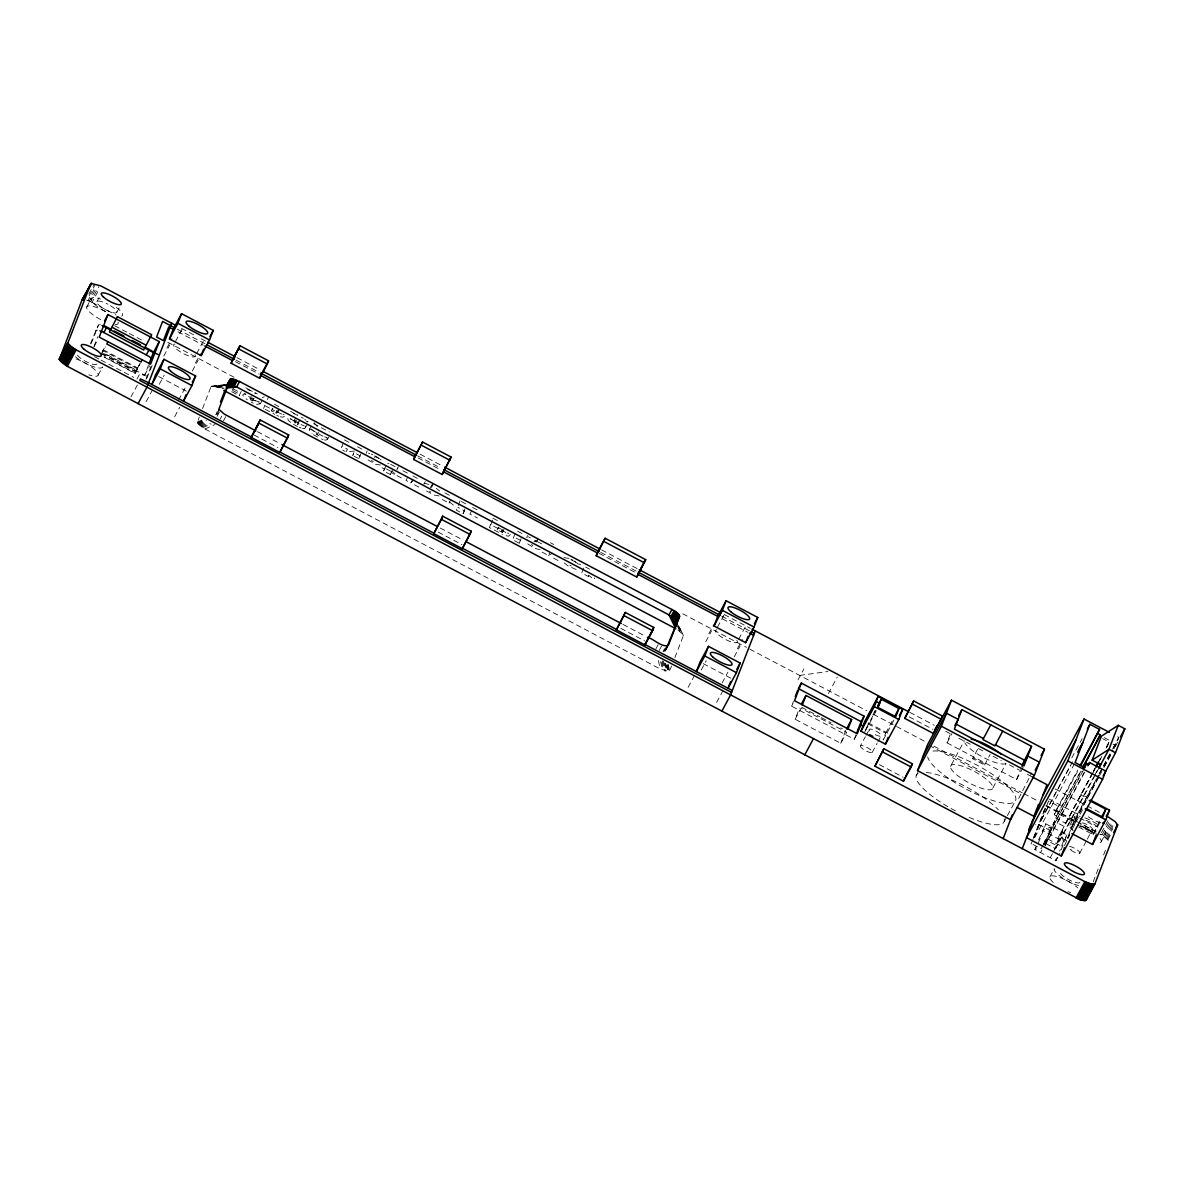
<?xml version="1.0" encoding="UTF-8"?>
<svg xmlns="http://www.w3.org/2000/svg" width="1184" height="1184" viewBox="0 0 1184 1184"><rect width="100%" height="100%" fill="white"/><g stroke="black" fill="none" stroke-linecap="round" stroke-linejoin="round"><path stroke-width="0.75" stroke-dasharray="5 3.75" d="M324.49 439.974A8.17 2.161 28.3 0 0 325.644 440.152L327.524 439.382L326.236 436.482M272.438 408.436L271.491 410.907L276.627 413.26L277.322 411.366M503.437 531.039L502.416 532.297L497.265 529.944L498.212 527.472L503.096 530.388M510.363 534.517L508.424 536.263L504.399 535.227M90.31 343.937L98.39 325.186A8.584 2.264 28.3 0 1 100.462 324.727M91.331 343.434L98.39 325.186M93.936 346.453L97.68 336.789M137.27 368.683L103.038 350.642L104.518 347.904L102.431 352.24L105.376 346.764M104 357.08L134.976 373.404L139.49 364.583M103.511 353.439L144.655 375.136L148.4 365.471M146.002 379.294L151.138 366.019M152.159 365.516L146.831 378.199M671.639 666.03L669.138 671.565L660.184 668.99L204.95 428.978L197.373 422.836L199.282 417.005M202.538 408.554L211.033 386.591L214.2 386.206L220.52 388.692L224.087 388.308M241.21 391.49L239.198 395.619L239.73 394.228L232.168 390.232L233.056 387.923M263.603 408.495L264.802 405.402M267.48 399.556L268.679 396.462M290.509 411.277L297.214 415.214L297.702 414.341M295.985 418.411C290.998 420.734 297.613 427.187 298.975 423.369L297.539 421.83M311.066 426.107L309.305 430.029L312.014 433.64M316.217 432.338L316.261 434.025L318.289 435.52L320.494 436.126L320.39 434.543M343.212 443.008L340.814 449.195L344.677 451.237M353.912 452.51L352.758 455.5L354.238 452.747L360.291 455.944L358.811 458.682L354.268 456.299M358.811 458.682L361.801 450.941M366.211 453.339L367.158 450.912M386.384 468.923L391.771 471.78L390.306 474.518L383.557 470.951L385.806 466.2M390.306 474.518L392.555 469.752M394.908 473.038L394.435 474.266L391.075 472.49M397.513 467.946L396.951 469.412L398.431 466.674M442.357 499.53L449.032 503.052L449.461 501.942L454.7 506.071L455.337 504.443M460.014 500.862L456.432 510.141L463.048 513.634L464.528 510.896L457.897 507.403M463.048 513.634L465.046 508.498M490.576 524.423L489.392 527.531L502.578 534.428M490.857 524.778L493.254 518.592M515.055 533.599L512.657 539.8L519.273 543.278L520.753 540.54L514.137 537.048M519.273 543.278L522.277 535.538M537.181 539.815L536.485 541.621L535.094 540.555M583.608 568.009L581.684 572.982L588.359 576.504L589.839 573.766M588.359 576.504L588.788 575.394L594.028 579.538L594.664 577.91M667.347 646.02L664.402 651.496L666.725 647.5M674.895 657.579L683.39 635.616L678.846 625.655M856.52 735.146L854.315 739.245L791.563 706.167L793.413 701.372M795.145 719.236L801.05 708.284L846.678 732.334L840.773 743.3L795.145 719.236L799.466 708.047M840.773 743.3L845.731 730.498L840.832 727.923M854.315 739.245L856.017 734.85M864.779 732.097L867.961 723.853L885.647 733.177L883.101 739.778M1023.154 767.35L1016.597 779.531L947.008 742.842L950.782 733.088M972.626 758.737L973.026 757.686L985.014 764.006L984.614 765.042L972.626 758.737L978.191 748.11M1016.597 779.531L1020.371 769.778M1018.699 798.475L1031.678 772.989M1032.951 839.456L1030.835 844.74L1031.427 843.644L1041.121 848.75L1082.132 771.406M1033.292 838.361L1045.798 806.245M1033.884 837.266L1045.59 807M1034.402 837.665L1048.565 801.02L1058.259 806.141L1056.616 810.374L1058.91 811.573L1058.096 813.66L1074.362 822.229M1036.089 846.382L1034.846 849.579L1055.95 860.709L1058.082 856.757M1038.56 839.989L1045.812 823.812L1066.917 834.942L1059.502 854.138M1038.398 843.008L1045.812 823.812M1084.337 772.752L1045.043 845.716L1056.542 815.968L1054.263 814.755L1055.906 810.522L1077.677 770.074M1043.489 844.37L1045.117 840.122L1047.396 841.336L1048.21 839.249L1063.158 847.137M1044.717 844.414L1051.51 826.817L1042.275 830.384L1063.38 841.513L1059.665 851.104M1053.79 851.118L1061.219 831.923L1063.38 841.513L1066.917 834.942M1045.842 843.63L1055.551 848.75L1063.572 827.542M1092.462 772.96L1064.164 826.447L1054.47 821.341L1047.973 833.388M1071.49 818.914L1071.18 819.713L1076.434 822.48M1057.194 857.512L1055.95 860.709L1054.87 855.914M1064.475 845.642L1069.418 835.031M1098.53 775.387L1074.066 820.823L1067.346 838.213L1070.292 832.737L1068.086 838.45M1074.021 823.102L1077.514 814.074L1098.16 775.712M1074.436 824.819L1077.544 816.782M1086.986 799.244L1087.637 797.572L1081.081 794.109L1080.77 794.908L1087.326 798.371M1113.922 748.762L1118.821 737.351L1114.07 734.85M1078.772 827.098L1093.261 834.735L1099.803 820.334M1093.202 881.828L1099.699 865.016M1103.606 854.937L1105.545 849.89M860.531 745.713L860.339 746.127A6.778 1.791 28.3 0 0 868.938 752.166A6.778 1.791 28.3 0 0 870.196 749.428A6.778 1.791 28.3 0 0 860.531 745.713L865.356 736.744M875.242 734.672A6.778 1.791 28.3 0 0 881.222 735.752A6.778 1.791 28.3 0 0 876.219 731.15A6.778 1.791 28.3 0 0 869.382 729.27L869.189 729.699A6.778 1.791 28.3 0 0 872.223 732.926M1041.55 819.18L1070.588 765.249M88.83 294.017L93.654 285.048M89.155 295.808L94.794 285.344M86.743 300.292L87.971 300.677L95.223 287.224M87.971 300.677L89.274 301.15L96.526 287.712M86.743 306.967L91.168 298.738M89.274 301.15L90.635 301.728L98.686 286.78M90.635 301.728L92.012 302.364L99.264 288.911M96.881 301.757L99.086 297.643M94.158 346.512L97.532 340.237M116.846 312.28L119.791 306.804M101.883 352.58L105.568 345.728M98.154 375.18L102.579 366.951A17.745 4.677 28.3 0 1 91.967 366.167A17.745 4.677 28.3 0 1 75.495 356.739M139.786 363.784L135.183 373.034L104.207 356.695M134.976 373.404L140.334 363.444M136.959 379.072L139.904 373.596A8.584 2.264 28.3 0 0 147.837 375.876M130.95 396.906L137.388 384.948M144.655 375.136L149.717 365.752M166.87 348.052L171.932 338.654M163.777 356.044L169.682 345.092M175.543 341.377L182.144 329.093M146.15 401.642L152.055 390.676M159.263 384.341L164.221 375.136M196.677 353.542L204.107 339.734M195.39 363.088L200.451 353.69M192.296 371.08L198.202 360.128M178.518 400.222L185.962 386.413M174.67 416.679L179.731 407.281M217.338 411.188L215.917 414.696L218.862 409.22M219.114 409.708L216.554 415.732L218.019 412.994M217.072 416.309L220.017 410.833M232.168 390.232L233.648 387.494M220.283 418.929L221.763 416.191M223.495 420.838L225.7 416.724M261.842 401.021L260.362 403.759L254.146 400.222L251.467 400.429L249.78 398.682L251.26 395.93M250.653 399.94L252.118 397.188M252.562 400.932L254.042 398.194M271.491 410.907L272.956 408.169M275.591 412.979L277.056 410.241M276.627 413.26L278.107 410.522M277.604 412.668L279.069 409.93M295.038 423.31L296.518 420.557M297.258 424.479L298.723 421.741M298.56 422.644L300.026 419.906M304.599 428.549L307.1 425.041M317.001 434.735L318.481 431.997M327.524 439.382L329.004 436.644M383.557 470.951L385.022 468.213M407.488 477.626L406.008 480.364L410.833 482.909L413.912 479.89M410.833 482.909L412.313 480.171M423.813 484.241L425.278 481.503M430.443 487.586L431.908 484.848M431.05 487.172L432.515 484.434M431.627 487.305L433.107 484.567M449.032 503.052L450.497 500.299M471.365 511.296L469.885 514.048L477.374 517.985M497.265 529.944L498.745 527.206M501.365 532.016L502.845 529.278M502.416 532.297L503.881 529.559M536.204 542.154L537.684 539.416M542.109 552.114L548.355 555.414L549.835 552.676M655.921 648.817L658.126 644.703M659.266 650.356L661.471 646.242M663.07 651.452L664.55 648.714M663.795 651.511L666.74 646.035M664.875 651.392L667.82 645.916M665.408 650.919L668.353 645.443M708.816 633.766L713.878 624.382M705.738 641.772L711.628 630.806M717.46 627.135L724.06 614.851M688.111 687.356L694.016 676.404M701.254 669.981L706.212 660.776M738.668 639.227L746.098 625.418M737.351 648.817L742.412 639.419M734.258 656.809L740.163 645.842M722.107 682.946L727.879 672.216M716.631 702.393L722.536 691.441M798.016 679.823L803.921 668.871M791.563 706.167L793.028 703.429M828.415 693.558L837.266 677.115M872.934 714.618L875.435 709.986M866.362 727.982L875.494 711.022M865.608 730.558L878.054 707.44M866.155 735.249L869.382 729.27M872.194 752.447L877.018 743.478M877.818 741.983L881.044 736.019M885.647 733.177L893.106 719.31M883.294 739.882L895.74 716.764M916.268 775.402L917.926 772.338M947.008 742.842L951.921 733.71M950.471 766.462L951.433 765.101A23.902 6.305 28.3 0 1 986.035 778.983A23.902 6.305 28.3 0 1 979.878 787.745A23.902 6.305 28.3 0 1 950.471 766.462L964.338 740.71M984.614 765.042L990.179 754.415M992.947 787.908L1005.941 763.769M1004.136 821.711L1006.592 817.138M1007.421 815.613L1015.635 800.34M1071.801 757.864L1082.132 738.698M1041.18 820.142L1072.852 761.312M1034.801 837.354L1074.214 764.168M1036.266 846.945L1034.846 849.579L1039.478 847.803M1054.263 814.755L1078.994 768.816M1056.542 815.968L1080.948 770.636M1081.051 771.05L1055.743 818.04L1065.437 823.161M1043.637 844.088L1083.908 769.274M1040.558 852.584L1041.964 849.964M1044.836 844.636L1047.041 840.536L1056.75 845.642M1045.25 844.725L1084.352 772.131M1093.335 771.332L1095.096 768.076M1106.478 746.926L1109.112 742.057L1102.644 738.638M1065.126 823.96L1092.802 772.575M1093.661 770.976L1095.378 767.78M1098.811 761.401L1100.528 758.219M1106.537 747.045L1109.985 740.666L1104.272 737.647M1057.667 838.509L1091.766 775.194M1092.625 773.596L1095.215 768.786M1099.522 760.779L1102.112 755.969M1106.433 747.962L1108.15 744.751M1062.847 831.568L1059.902 837.044L1066.458 840.507M1050.252 857.704L1052.384 853.753M1054.574 849.668L1093.824 776.763M1094.697 775.165L1097.287 770.355M1055.551 848.75L1095.703 774.158M1096.414 772.634L1099.211 767.646M1069.848 825.263L1074.273 817.049M1099.033 774.114L1102.467 767.72M1103.325 766.122L1111.939 750.138M1112.797 748.54L1118.821 737.351M1099.388 773.788L1112.309 749.827M1113.167 748.229L1118.332 738.638M1071.402 827.705L1099.018 776.423M1104.287 766.655L1113.034 750.39M1071.076 828.593L1098.663 777.326M1099.522 775.712L1103.014 769.245M1103.888 767.617L1111.732 753.054M1115.21 746.586L1117.829 741.717M1071.949 829.658L1083.878 807.281M1049.882 876.93L1054.308 868.716A17.745 4.677 28.3 0 0 1062.418 877.877A17.745 4.677 28.3 0 0 1079.882 885.943M1079.704 853.294L1086.468 840.714M1087.312 839.145L1092.388 829.718M1093.261 834.735L1100.987 820.394M1101.505 832.648L1107.943 820.69M1108.372 840.359L1102.023 834.927L1110.074 819.994M1103.281 835.741L1111.332 820.793M1101.224 841.809L1105.649 833.58M1104.45 836.57L1111.702 823.117M1105.516 837.384L1112.768 823.946M1106.463 838.198L1113.7 824.745M1107.262 838.968L1112.886 828.504M1107.898 839.693L1111.11 833.714M284.486 416.25L282.636 417.227L280.208 416.768M264.269 396.788L262.33 397.602M249.78 398.682L253.554 398.83M260.362 403.759L256.647 404.454M548.355 555.414L552.824 553.165M380.493 465.001L375.594 464.306L366.27 458.859M197.314 422.066L202.375 419.846M197.373 422.836L202.42 420.616M197.61 423.324L204.358 420.364M197.994 423.872L206.43 420.172M198.527 424.464L205.261 421.504M199.164 425.086L205.912 422.126M199.933 425.737L206.667 422.777M200.792 426.403L207.54 423.443M201.739 427.069L210.175 423.369M202.76 427.735L211.196 424.02M204.95 428.978L215.059 424.538M563.984 557.59L569.208 558.463M424.138 483.812L424.716 483.59A6.926 1.82 28.3 0 1 427.898 484.167L429.392 484.744M439.072 495.918L433.773 494.971L425.485 490.398A6.926 1.82 28.3 0 1 423.546 488.711M526.273 537.122L527.812 537.062M307.056 421.726L308.121 421.548M799.718 675.428L827.868 671.506M211.566 386.117L225.848 384.563M214.2 386.206L224.916 385.052M211.033 386.591L225.315 385.037M215.118 386.443L225.833 385.288M216.11 386.768L225.049 385.792M217.175 387.153L224.309 386.384M218.27 387.612L223.628 387.035M354.49 451.015L345.965 451.918L347.445 449.18L342.294 446.457M540.052 549.746L534.546 548.236L526.229 542.908M1080.134 826.269L1082.975 826.21M283.02 414.37L284.116 414.489M246.02 394.183L243.342 394.139L242.72 395.367L247.308 399.866M254.575 393.162L255.848 393.354M387.716 463.521L388.959 463.728M259.281 401.924L254.782 400.414M507.462 533.066L508.794 533.407M247.678 389.595L252.784 391.49M576.179 569.548L568.246 565.996L563.421 562.415M368.476 453.146L369.763 453.531M293.306 413.275L303.311 418.263M281.674 414.03L276.212 411.618M1070.262 849.283L1071.254 849.638M299.404 427.335L301.047 427.972M528.996 537.373L530.447 537.921M276.804 415.392L278.625 416.206M505.879 532.489L492.455 525.622M322.966 436.23L313.494 430.902M371.243 454.094L372.901 454.834M373.315 461.612L371.45 460.472M571.295 565.996L569.874 565.242M390.661 464.335L396.314 467.266M251.126 402.072L253.302 403.152M570.88 559.218L572.73 560.136M297.554 426.506L293.499 424.36M1113.049 744.129L1115.668 745.506M181.463 328.382L194.546 335.279M201.088 338.728L205.986 341.318M237.052 357.686L259.947 369.763M420.172 454.227L443.068 466.304M601.65 549.909L637.628 568.868M724.282 614.555L750.434 628.349M909.786 712.354L934.28 725.274M945.72 731.298L952.247 734.746M958.788 738.194L970.214 744.218M978.384 748.525L983.282 751.1M993.08 756.265L1001.25 760.572M1009.419 764.879L1019.217 770.044M1027.386 774.351L1032.285 776.941M1055.033 788.929L1085.639 805.061M1087.238 805.919L1100.128 812.712M177.245 329.137L205.039 343.789M236.104 360.173L258.985 372.235M417.582 455.84L440.463 467.917M600.702 552.38L636.666 571.354M721.678 616.168L749.472 630.82M235.512 361.697L259.281 374.218M418.07 457.942L438.672 468.79M599.074 553.357L636.37 573.026M909.194 716.853L932.962 729.388M177.926 331.816L203.248 345.166M722.447 618.892L747.785 632.241M1049.039 799.067L1077.514 814.074M1079.823 817.981L1096.369 826.713M92.012 302.364L116.15 315.077M167.714 342.235L234.743 377.578M682.724 613.756L746.482 647.367M749.709 649.069L866.777 710.8M873.318 714.248L925.666 741.85M933.85 746.157L1022.177 792.732M1023.82 793.606L1036.903 800.502M1046.197 805.401L1095.792 831.553M1045.857 805.964L1074.066 820.823M929.233 745.432L1020.593 793.591M1077.203 824.789L1093.084 833.166M313.597 423.665L329.315 431.953M344.411 439.915L350.656 443.216M357.45 446.782L362.393 449.402M402.93 470.758L408.569 473.733M412.905 476.027L418.633 479.046M444.932 492.899L451.592 496.422M461.346 501.557L466.644 504.354M472.564 507.477L479.846 511.31M492.973 518.237L497.369 520.546M517.571 531.202L522.869 533.999M537.107 541.502L541.576 543.856M585.592 567.062L589.588 569.164M374.899 456.314L381.218 459.658M571.28 559.854L580.767 564.857M274.466 404.262L279.542 406.985M294.712 420.231L295.808 420.823M391.549 471.276L393.798 472.446M868.183 722.817L887.808 733.162M114.626 325.748L127.665 332.615M129.293 333.474L142.332 340.356M309.601 428.845L314.9 431.642M233.218 388.959L240.663 392.881M265.083 405.757L274.614 410.774M294.505 421.149L287.668 417.552L288.2 420.364L291.767 423.295M382.047 467.724L384.341 468.938M396.892 475.554L402.456 478.484M414.43 484.804L419.58 487.527M553.594 558.182L559.899 561.497M231.753 391.697L237.703 394.834M265.201 409.338L274.732 414.356M1050.8 830.842L1038.812 824.523L1038.22 825.618L1035.6 824.242M801.716 707.307L819.654 716.749M821.282 717.608L831.064 722.773M158.715 376.571L187.22 391.593M703.237 663.647L731.742 678.669M103.348 349.842L137.581 367.884L136.648 370.281L104.059 353.098M257.446 431.701L280.297 443.748M440.211 528.049L463.048 540.096M622.962 624.397L645.813 636.444M101.572 353.38L139.904 373.596M101.365 353.764L135.583 371.806M254.057 435.016L277.826 447.552M438.198 532.09L461.967 544.625M620.756 628.334L644.525 640.87M879.342 764.672L903.111 777.207M94.513 356.695L99.412 359.285M101.04 360.143L133.688 377.356M374.751 455.766L379.28 458.504M252.606 399.319L244.466 393.354M317.578 437.103L313.523 434.72M550.442 542.701L553.712 544.522M255.019 392.614L257.416 393.976M245.828 387.804L250.446 390.483M532.83 545.691L531.557 544.388M374.203 457.083L374.958 457.527M1100.691 834.143L1102.023 834.927M574.462 561.098L579.612 565.153M430.739 492.056L429.511 491.153M293.247 420.557L302.527 425.234A8.096 2.131 28.3 0 0 303.962 425.648M533.954 541.221L534.946 541.858M677.944 629.947L683.331 634.846M436.319 488.4L439.634 491.02M290.568 418.544L291.767 419.536M304.791 419.328L305.901 420.32M380.316 459.333L381.115 460.102M534.857 540.54L535.716 541.399M314.071 422.718L317.386 426.521M311.496 428.934L312.324 429.866M527.502 535.523L528.212 536.544M304.998 425.826L305.62 427.794M306.686 421.252L307.174 422.111M1089.635 829.599L1092.122 834.143M678.432 625.566L683.39 635.616M678.536 626.469L681.54 632.596M677.781 625.818L680.77 631.945M677.662 626.691L679.912 631.279M668.25 664.372L669.67 671.091M667.717 664.846L669.138 671.565M667.243 664.949L668.664 671.668M666.636 664.964L668.057 671.698M665.556 663.218L667.347 671.624M664.727 663.07L666.518 671.476M663.454 661.146L665.586 671.239M662.448 660.835L664.594 670.914M661.752 662.122L663.528 670.529M660.657 661.664L662.433 670.07M658.408 660.583L660.184 668.99M96.866 363.947A11.292 2.975 28.3 0 1 87.113 362.141A11.292 2.975 28.3 0 1 76.96 354.327M110.482 305.679A11.292 2.975 28.3 0 1 113.812 312.842A11.292 2.975 28.3 0 1 97.354 303.43A11.292 2.975 28.3 0 1 107.936 304.214M1096.266 831.02A11.292 2.975 28.3 0 1 1082.146 823.576M1085.906 820.26A11.292 2.975 28.3 0 1 1097.79 827.054M1079.971 882.243A11.292 2.975 28.3 0 1 1068.915 879.786A11.292 2.975 28.3 0 1 1060.006 871.72M1070.662 892.692A17.745 4.677 28.3 0 1 1067.983 891.596M1053.272 882.465A17.745 4.677 28.3 0 1 1055.669 876.249A17.745 4.677 28.3 0 1 1077.854 887.941M1099.98 838.494A17.745 4.677 28.3 0 1 1098.278 842.904M1073.237 830.798A17.745 4.677 28.3 0 1 1072.808 824.168M1080.444 826.047A17.745 4.677 28.3 0 1 1093.72 833.048M76.087 358.959A17.745 4.677 28.3 0 1 96.896 371.865A17.745 4.677 28.3 0 1 88.83 374.854M118.03 322.092A17.745 4.677 28.3 0 1 115.174 324.594M100.729 319.636A17.745 4.677 28.3 0 1 86.95 306.612A17.745 4.677 28.3 0 1 106.841 312.339M105.154 311.422A17.745 4.677 28.3 0 1 91.272 300.159A17.745 4.677 28.3 0 1 100.492 299.064M116.18 307.337A17.745 4.677 28.3 0 1 121.567 316.143M1104.406 830.28A17.745 4.677 28.3 0 1 1099.862 834.276M1096.34 833.255A17.745 4.677 28.3 0 1 1080.652 824.996M1075.531 820.349A17.745 4.677 28.3 0 1 1080.074 816.353M1084.87 817.833A17.745 4.677 28.3 0 1 1099.285 825.648M736.862 640.337A12.254 3.241 28.3 0 1 725.289 639.316A12.254 3.241 28.3 0 1 716.823 629.814M194.946 354.697A12.254 3.241 28.3 0 1 183.165 353.498A12.254 3.241 28.3 0 1 174.951 344.085M95.43 330.662A8.584 2.264 28.3 0 1 97.502 330.203M1004.21 818.869A49.684 13.113 28.3 0 1 966.973 816.442M955.444 810.877A49.684 13.113 28.3 0 1 918.044 773.433M926.317 772.456A49.684 13.113 28.3 0 1 998.319 809.826M932.948 751.07A49.684 13.113 28.3 0 1 1004.254 783.186A49.684 13.113 28.3 0 1 989.543 799.437A49.684 13.113 28.3 0 1 927.694 756.872M304.599 428.549A8.096 2.131 28.3 0 1 302.482 428.386M323.114 439.575A8.17 2.161 28.3 0 1 321.5 438.968M327.124 437.414A8.17 2.161 28.3 0 1 324.579 436.837M1069.537 846.397A6.778 1.791 28.3 0 1 1078.417 850.852A6.778 1.791 28.3 0 1 1077.381 853.294A6.778 1.791 28.3 0 1 1068.693 848.41M1082.22 822.836A6.778 1.791 28.3 0 1 1090.36 826.669A6.778 1.791 28.3 0 1 1091.53 829.94A6.778 1.791 28.3 0 1 1083.612 826.684L1082.354 825.751A6.778 1.791 28.3 0 1 1080.755 824.064M1100.691 822.791A11.292 2.975 28.3 0 1 1086.572 815.347M1005.852 763.502A23.902 6.305 28.3 0 1 984.688 758.071A23.902 6.305 28.3 0 1 964.842 742.797"/><path stroke-width="1.5" d="M1108.18 816.945L1115.313 821.755L1117.652 825.041L1094.904 883.886L1086.054 900.328L1080.03 899.766L67.296 366.3L59.318 359.477L81.948 300.114L91.212 283.435L100.862 285.921L176.564 325.792M59.2 358.959L68.05 342.516L90.798 283.672M107.936 314.559L99.219 337.114L150.56 364.184L159.278 341.628L107.936 314.559L104.562 320.82M107.774 341.628L106.856 344.026L141.074 362.067L142.006 359.67M144.818 348.066L145.129 347.267L149.243 349.443L146.283 354.919A8.584 2.264 28.3 0 1 151.981 358.93M149.021 363.858L153.387 352.58L159.278 341.628M171.665 323.217L146.92 387.198L138.069 403.64M169.46 338.905L173.175 329.3L181.581 313.686L213.253 330.38L209.538 339.986L201.132 355.6L169.46 338.905L177.881 323.291L181.581 313.686M163.969 359.285L155.548 374.899L151.848 384.504L160.254 368.875L163.969 359.285L195.626 375.979L191.912 385.57L183.505 401.184L185.977 394.79M201.132 355.6L203.604 349.206M231.117 363.222L240.012 345.772L268.546 360.809L267.303 364.006L259.636 378.258L231.117 363.222L240.012 345.772M220.49 401.953L225.123 389.98M647.441 637.303C653.982 638.827 661.072 647.515 668.353 645.443L679.601 616.361L678.388 613.963L674.155 610.692L239.538 381.47L230.584 378.895L218.862 409.22L224.264 414.104L255.818 430.843M259.636 378.258L260.865 375.062M287.594 437.769L279.764 452.421L251.23 437.384L260.14 419.935L288.674 434.972L287.431 438.169L258.911 423.132L260.14 419.935M279.764 452.421L288.674 434.972M268.546 360.809L260.717 375.461L414.74 456.669L422.57 442.017L451.089 457.054L442.18 474.503L413.66 459.466L414.903 456.269M413.66 459.466L422.57 442.017M442.18 474.503L451.089 457.054M470.137 534.014L462.308 548.666L433.788 533.629L442.698 516.18L471.217 531.216L469.989 534.413L441.469 519.376L442.698 516.18M462.308 548.666L471.217 531.216M443.275 471.706L597.298 552.913L605.128 538.261L645.665 559.632L636.755 577.082L596.218 555.71L597.446 552.514M596.218 555.71L605.128 538.261M616.346 629.858L625.256 612.424L653.775 627.461L652.532 630.658L644.866 644.91L616.346 629.858L624.175 615.221M636.755 577.082L645.665 559.632M625.256 612.424L624.012 615.621L652.532 630.658M644.866 644.91L653.775 627.461M666.725 647.5L679.601 616.361M713.996 625.981L717.696 616.376L726.103 600.762L757.775 617.456L754.06 627.061L745.654 642.675L713.996 625.981L722.403 610.367L726.103 600.762M708.491 646.36L700.07 661.974L696.37 671.58L704.776 655.951L708.491 646.36L740.148 663.055L736.433 672.645L728.027 688.259L730.498 681.866M745.654 642.675L748.125 636.267M755.333 630.924L730.602 694.919L721.752 711.362M795.263 696.562L797.735 690.168M801.316 683.094L794.508 700.691L857.26 733.769L864.068 716.172L801.316 683.094L798.356 688.57L861.108 721.648L856.58 733.384M802.278 705.072L805.993 695.482L851.622 719.546L847.922 729.137M860.975 731.253L864.912 721.1L878.188 696.444L902.711 709.364L898.789 719.532L885.514 744.188L860.975 731.253L874.266 706.596L878.188 696.444M881.236 699.196L878.054 707.44L895.74 716.764L898.922 708.52L881.236 699.196L877.921 705.368M874.946 766.196L883.856 748.747L912.376 763.798L911.132 766.995L903.466 781.233L874.946 766.196L883.856 748.747M885.514 744.188L888.133 737.41M904.783 718.392L913.693 700.943L942.212 715.98L940.984 719.176L933.303 733.429L904.783 718.392L913.693 700.943M903.466 781.233L904.709 778.036M917.526 770.636L927.605 744.573L951.492 700.188L1044.48 749.206L1034.402 775.283L1010.514 819.668L917.526 770.636L941.413 726.251L951.492 700.188M961.926 709.63L954.378 729.137L1023.982 765.841L1031.53 746.32L961.926 709.63L958.64 715.713M990.742 724.815L982.957 739.556L994.93 745.876L1002.715 731.135M1022.266 764.894L1031.53 746.32M1003.174 838.627L1012.394 814.77M1028.541 830.221L1031.042 823.768M1034.15 815.717L1038.516 804.424M1022.251 848.676L1046.982 784.681L1032.285 776.941M1087.8 765.737L1089.517 762.54L1105.767 771.11L1102.615 779.264L1061.308 855.988L1026.513 837.636L1067.82 760.912L1084.026 719.014L1109.334 732.348M1080.726 765.619L1099.566 729.418L1089.872 724.312L1075.087 762.54L1084.796 767.646L1086.424 763.414L1088.718 764.612L1089.517 762.54M1097.938 733.651L1100.217 734.864L1099.403 736.936L1082.798 767.794M1100.706 764.657L1092.151 760.143L1101.416 736.152L1118.244 725.318L1124.8 728.782L1115.52 752.772L1103.148 775.994M1061.308 855.988L1064.46 847.818M1118.244 725.318L1108.964 749.309L1098.989 767.854M1089.265 800.458L1105.812 809.175L1102.704 817.212L1086.172 808.48M1071.89 833.58L1092.551 844.473L1096.266 834.838M1092.551 844.473L1105.826 819.816L1109.541 810.182L1090.479 800.132M1086.054 900.328L1089.295 891.922M81.948 300.114L91.212 283.435M82.362 299.878L91.804 283.302M59.318 359.477L68.05 342.516M59.629 360.084L68.169 343.034M60.103 360.75L68.48 343.641M60.739 361.475L69.59 345.032L68.953 344.307M61.538 362.245L70.389 345.802L69.59 345.032M62.486 363.044L71.336 346.616L70.389 345.802M63.551 363.873L72.402 347.43L71.336 346.616M64.72 364.687L73.571 348.259L72.402 347.43M65.978 365.501L74.829 349.073L73.571 348.259M67.296 366.3L76.146 349.857L74.829 349.073M99.944 330.824A8.584 2.264 28.3 0 1 103.852 332.541L106.797 327.065L110.911 329.226M209.879 336.626L213.253 330.38M192.267 382.225L195.626 375.979M239.864 346.172L232.197 360.424L204.832 345.994M227.846 383.468L230.051 379.368M227.106 384.844L230.584 378.895M227.639 384.371L231.058 378.791M228.112 384.267L231.664 378.762M232.39 378.836L229.444 384.312L225.863 384.696M233.218 378.984L230.273 384.46L226.692 384.859M234.136 379.22L231.191 384.696L227.624 385.096M235.142 379.546L232.182 385.022L226.825 385.599M236.193 379.931L233.248 385.407L226.1 386.191M237.288 380.39L234.343 385.866L227.195 386.635M239.538 381.47L236.593 386.946L225.878 388.115M259.059 422.732L251.393 436.985L147.393 382.151L140.393 378.939L139.801 380.464L731.564 692.433M251.23 437.384L258.911 423.132M433.788 533.629L441.617 518.977M645.502 560.032L637.836 574.27L717.696 616.376M652.695 630.258L645.028 644.51L732.304 690.524M671.964 609.449L669.019 614.925L675.753 628.704M674.155 610.692L671.195 616.183L675.694 625.359M675.161 611.358L672.216 616.834L676.715 626.025M676.123 612.024L673.163 617.5L676.922 625.152M676.982 612.69L674.036 618.166L677.026 624.294M677.736 613.342L674.791 618.818L676.286 621.881M678.388 613.963L675.442 619.454L676.937 622.503M676.641 621.837L675.96 620.031L678.906 614.555M676.345 620.579L679.29 615.103M676.597 621.067L679.542 615.591M754.4 623.702L757.775 617.456M736.788 669.3L740.148 663.055M801.775 703.311L805.993 695.482M804.646 755.066L813.497 738.624M846.575 728.93L851.622 719.546M861.108 721.648L864.068 716.172M857.704 730.454L860.664 724.978L862.944 726.177L876.219 701.52L879.638 703.326L877.98 706.404M894.778 716.231L898.922 708.52M899.396 715.536L902.711 709.364M905.553 776.452L912.376 763.798M934.546 730.217L937.106 725.481M922.558 757.597L946.46 713.212L958.152 719.384L954.881 725.466M1022.014 766.729L1027.756 756.073L1039.448 762.244L1035.186 770.162M1041.076 755.54L1044.48 749.206M1042.719 795.722L1084.026 719.014M1031.664 822.155L1075.916 739.956M1087.297 729.107L1089.872 724.312M1077.603 752.225L1082.857 742.472M1078.979 749.931L1082.487 743.419M1080.296 765.204L1099.566 729.418M1082.694 767.395L1100.217 734.864M1083.848 768.209L1086.424 763.414M1095.97 766.462L1098.589 761.578M1096.236 766.196L1097.953 762.999M1096.073 767.188L1098.663 762.378M1099.004 767.158L1100.735 763.961M1120.449 736.862L1124.8 728.782M1101.52 817.152L1105.812 809.175M1106.226 816.338L1109.541 810.182M1075.975 898.079L1084.84 881.636L1091.248 884.004L1094.904 883.886M1077.366 898.715L1086.216 882.272M1115.92 827.512L1117.533 824.523M1113.626 832.515L1117.652 825.041M1078.728 899.278L1087.578 882.85M1080.03 899.766L1088.88 883.323M1081.258 900.151L1090.109 883.708M1082.398 900.447L1091.248 884.004M1083.419 900.639L1092.27 884.196M1084.307 900.713L1093.158 884.285M1085.047 900.698L1093.898 884.256M1085.639 900.565L1094.49 884.122M1092.151 760.143L1108.964 749.309L1115.52 752.772M82.954 299.744L83.694 299.715M228.719 384.252L236.593 386.946L669.019 614.925L675.96 620.031M1084.84 881.636L76.146 349.857M1067.82 760.912L1102.615 779.264M956.154 724.164L983.356 738.52M995.344 744.825L1024.145 760.024M238.783 348.969L267.303 364.006M421.341 445.214L449.861 460.25M603.884 541.458L644.422 562.829M912.45 704.14L940.984 719.176M177.881 323.291L209.538 339.986M722.403 610.367L754.06 627.061M941.413 726.251L1034.402 775.283M207.629 342.176L235.424 356.828M263.218 371.48L416.901 452.51M444.696 467.162L600.022 549.05M639.256 569.726L721.012 612.824M752.077 629.207L908.143 711.495M173.974 327.42L162.622 321.426L156.599 337.026L163.436 340.637L168.735 326.962L173.175 329.3M206.667 344.648L234.462 359.314M260.628 373.093L415.939 454.982M443.734 469.634L599.06 551.522M638.294 572.212L720.05 615.31M751.115 631.694L754.386 633.41M1085.166 808.924L1105.826 819.816M749.354 633.07L753.646 635.334M874.266 706.596L898.789 719.532M112.066 327.287L146.298 345.328M114.167 330.943L123.95 336.108M132.09 340.4L140.245 344.692M154.926 352.906L158.064 354.549M1017.13 807.473L1034.609 816.679M102.031 325.511L153.387 352.58M223.776 390.424L674.125 627.846M869.604 734.642L872.815 736.33M103.852 332.541L146.283 354.919M160.254 368.875L191.912 385.57M704.776 655.951L736.433 672.645M882.613 751.958L911.132 766.995M281.925 444.607L436.94 526.332M466.318 541.813L621.334 623.539M279.912 452.022L433.951 533.229M462.47 548.266L616.494 629.459M1104.317 821.459A11.292 2.975 28.3 0 1 1102.496 823.058M971.191 739.142A23.902 6.305 28.3 0 1 1001.22 754.312M104.799 326.103A8.584 2.264 28.3 0 1 105.805 326.562M150.22 349.976A8.584 2.264 28.3 0 1 151.182 350.553M152.085 351.13A8.584 2.264 28.3 0 1 153.683 352.314M117.423 316.661L109.431 331.964L143.664 350.005L151.656 334.717L117.423 316.661M83.487 348.718A11.292 2.975 28.3 0 0 100.67 356.28A11.292 2.975 28.3 0 0 89.777 346.394A11.292 2.975 28.3 0 0 83.487 348.718M103.467 297.051A11.292 2.975 28.3 0 0 120.65 304.599A11.292 2.975 28.3 0 0 109.742 294.727A11.292 2.975 28.3 0 0 103.467 297.051M712.679 656.928A12.254 3.241 28.3 0 0 731.342 665.127A12.254 3.241 28.3 0 0 719.502 654.412A12.254 3.241 28.3 0 0 712.679 656.928M731.312 612.202A12.254 3.241 28.3 0 0 749.413 619.291A12.254 3.241 28.3 0 0 735.693 608.221A12.254 3.241 28.3 0 0 731.312 612.202M189.233 326.37A12.254 3.241 28.3 0 0 207.407 333.592A12.254 3.241 28.3 0 0 193.895 322.566A12.254 3.241 28.3 0 0 189.233 326.37M170.91 371.376A12.254 3.241 28.3 0 0 189.484 379.368A12.254 3.241 28.3 0 0 177.274 368.564A12.254 3.241 28.3 0 0 170.91 371.376M1066.592 867.028A11.292 2.975 28.3 0 0 1083.774 874.576A11.292 2.975 28.3 0 0 1072.882 864.705A11.292 2.975 28.3 0 0 1066.592 867.028"/></g></svg>
